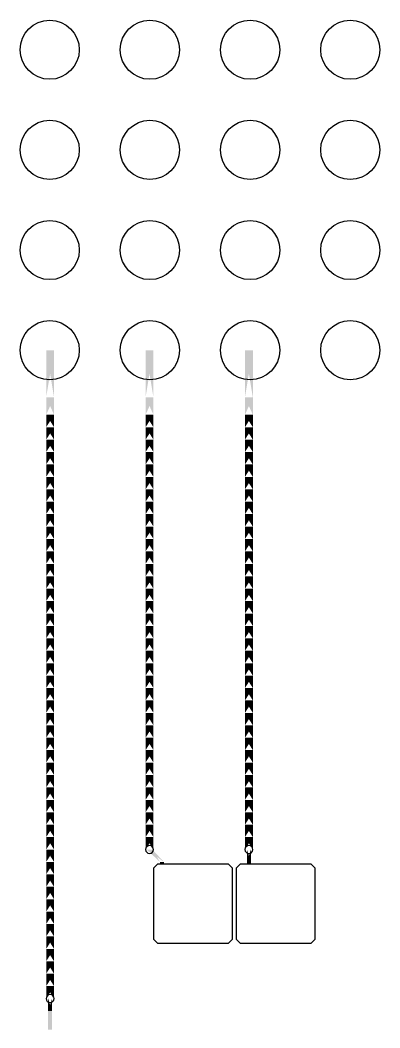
# Model space of a CAD drawing. Header units: metres. Extents: x -14835 to 79490, y -65266 to 750.
# Drawn here: x 32270 to 41390, y -24805 to 750 of the extents above; entities that cross this region are included whole.
import ezdxf

# ---------------------------------------------------------------- set-up
doc = ezdxf.new("R2010")
doc.units = ezdxf.units.M

msp = doc.modelspace()

# ---------------------------------------------------------------- linework, layer by layer
for points in [[(35650, -20755), (35650, -22555), (35750, -22655), (37550, -22655), (37650, -22555), (37650, -20755), (37550, -20655), (35750, -20655), (35650, -20755)], [(37750, -20755), (37750, -22555), (37850, -22655), (39650, -22655), (39750, -22555), (39750, -20755), (39650, -20655), (37850, -20655), (37750, -20755)]]:
    msp.add_lwpolyline(points)
for centre in [(33020, 0), (35560, 0), (38100, 0), (40640, 0), (33020, -2540), (35560, -2540), (38100, -2540), (40640, -2540), (33020, -5080), (35560, -5080), (38100, -5080), (40640, -5080), (33020, -7620), (35560, -7620), (38100, -7620), (40640, -7620)]:
    msp.add_circle(centre, 750)
for centre in [(35550, -20283), (38070, -20283), (33030, -24063)]:
    msp.add_arc(centre, 100, 0, 359)
for points in [[(32930, -8814), (33130, -8814), (33130, -7620), (32930, -7620)], [(32930, -8814), (33130, -8814), (32930, -7620), (33130, -7620)], [(35450, -8814), (35650, -8814), (35650, -7620), (35450, -7620)], [(35450, -8814), (35650, -8814), (35450, -7620), (35650, -7620)], [(37970, -8814), (38170, -8814), (38170, -7620), (37970, -7620)], [(37970, -8814), (38170, -8814), (37970, -7620), (38170, -7620)], [(32930, -9258), (33130, -9258), (33130, -8814), (32930, -8814)], [(32930, -9258), (33130, -9258), (32930, -8814), (33130, -8814)], [(35450, -9258), (35650, -9258), (35650, -8814), (35450, -8814)], [(35450, -9258), (35650, -9258), (35450, -8814), (35650, -8814)], [(37970, -9258), (38170, -9258), (38170, -8814), (37970, -8814)], [(37970, -9258), (38170, -9258), (37970, -8814), (38170, -8814)], [(32930, -9573), (33130, -9573), (33130, -9258), (32930, -9258)], [(32930, -9573), (33130, -9573), (32930, -9258), (33130, -9258)], [(35450, -9573), (35650, -9573), (35650, -9258), (35450, -9258)], [(35450, -9573), (35650, -9573), (35450, -9258), (35650, -9258)], [(37970, -9573), (38170, -9573), (38170, -9258), (37970, -9258)], [(37970, -9573), (38170, -9573), (37970, -9258), (38170, -9258)], [(32930, -9888), (33130, -9888), (33130, -9573), (32930, -9573)], [(32930, -9888), (33130, -9888), (32930, -9573), (33130, -9573)], [(35450, -9888), (35650, -9888), (35650, -9573), (35450, -9573)], [(35450, -9888), (35650, -9888), (35450, -9573), (35650, -9573)], [(37970, -9888), (38170, -9888), (38170, -9573), (37970, -9573)], [(37970, -9888), (38170, -9888), (37970, -9573), (38170, -9573)], [(32930, -10203), (33130, -10203), (33130, -9888), (32930, -9888)], [(32930, -10203), (33130, -10203), (32930, -9888), (33130, -9888)], [(35450, -10203), (35650, -10203), (35650, -9888), (35450, -9888)], [(35450, -10203), (35650, -10203), (35450, -9888), (35650, -9888)], [(37970, -10203), (38170, -10203), (38170, -9888), (37970, -9888)], [(37970, -10203), (38170, -10203), (37970, -9888), (38170, -9888)], [(32930, -10518), (33130, -10518), (33130, -10203), (32930, -10203)], [(32930, -10518), (33130, -10518), (32930, -10203), (33130, -10203)], [(35450, -10518), (35650, -10518), (35650, -10203), (35450, -10203)], [(35450, -10518), (35650, -10518), (35450, -10203), (35650, -10203)], [(37970, -10518), (38170, -10518), (38170, -10203), (37970, -10203)], [(37970, -10518), (38170, -10518), (37970, -10203), (38170, -10203)], [(32930, -10833), (33130, -10833), (33130, -10518), (32930, -10518)], [(32930, -10833), (33130, -10833), (32930, -10518), (33130, -10518)], [(35450, -10833), (35650, -10833), (35650, -10518), (35450, -10518)], [(35450, -10833), (35650, -10833), (35450, -10518), (35650, -10518)], [(37970, -10833), (38170, -10833), (38170, -10518), (37970, -10518)], [(37970, -10833), (38170, -10833), (37970, -10518), (38170, -10518)], [(32930, -11148), (33130, -11148), (33130, -10833), (32930, -10833)], [(32930, -11148), (33130, -11148), (32930, -10833), (33130, -10833)], [(35450, -11148), (35650, -11148), (35650, -10833), (35450, -10833)], [(35450, -11148), (35650, -11148), (35450, -10833), (35650, -10833)], [(37970, -11148), (38170, -11148), (38170, -10833), (37970, -10833)], [(37970, -11148), (38170, -11148), (37970, -10833), (38170, -10833)], [(32930, -11463), (33130, -11463), (33130, -11148), (32930, -11148)], [(32930, -11463), (33130, -11463), (32930, -11148), (33130, -11148)], [(35450, -11463), (35650, -11463), (35650, -11148), (35450, -11148)], [(35450, -11463), (35650, -11463), (35450, -11148), (35650, -11148)], [(37970, -11463), (38170, -11463), (38170, -11148), (37970, -11148)], [(37970, -11463), (38170, -11463), (37970, -11148), (38170, -11148)], [(32930, -11778), (33130, -11778), (33130, -11463), (32930, -11463)], [(32930, -11778), (33130, -11778), (32930, -11463), (33130, -11463)], [(35450, -11778), (35650, -11778), (35650, -11463), (35450, -11463)], [(35450, -11778), (35650, -11778), (35450, -11463), (35650, -11463)], [(37970, -11778), (38170, -11778), (38170, -11463), (37970, -11463)], [(37970, -11778), (38170, -11778), (37970, -11463), (38170, -11463)], [(32930, -12093), (33130, -12093), (33130, -11778), (32930, -11778)], [(32930, -12093), (33130, -12093), (32930, -11778), (33130, -11778)], [(35450, -12093), (35650, -12093), (35650, -11778), (35450, -11778)], [(35450, -12093), (35650, -12093), (35450, -11778), (35650, -11778)], [(37970, -12093), (38170, -12093), (38170, -11778), (37970, -11778)], [(37970, -12093), (38170, -12093), (37970, -11778), (38170, -11778)], [(32930, -12408), (33130, -12408), (33130, -12093), (32930, -12093)], [(32930, -12408), (33130, -12408), (32930, -12093), (33130, -12093)], [(35450, -12408), (35650, -12408), (35650, -12093), (35450, -12093)], [(35450, -12408), (35650, -12408), (35450, -12093), (35650, -12093)], [(37970, -12408), (38170, -12408), (38170, -12093), (37970, -12093)], [(37970, -12408), (38170, -12408), (37970, -12093), (38170, -12093)], [(32930, -12723), (33130, -12723), (33130, -12408), (32930, -12408)], [(32930, -12723), (33130, -12723), (32930, -12408), (33130, -12408)], [(35450, -12723), (35650, -12723), (35650, -12408), (35450, -12408)], [(35450, -12723), (35650, -12723), (35450, -12408), (35650, -12408)], [(37970, -12723), (38170, -12723), (38170, -12408), (37970, -12408)], [(37970, -12723), (38170, -12723), (37970, -12408), (38170, -12408)], [(32930, -13038), (33130, -13038), (33130, -12723), (32930, -12723)], [(32930, -13038), (33130, -13038), (32930, -12723), (33130, -12723)], [(35450, -13038), (35650, -13038), (35650, -12723), (35450, -12723)], [(35450, -13038), (35650, -13038), (35450, -12723), (35650, -12723)], [(37970, -13038), (38170, -13038), (38170, -12723), (37970, -12723)], [(37970, -13038), (38170, -13038), (37970, -12723), (38170, -12723)], [(32930, -13353), (33130, -13353), (33130, -13038), (32930, -13038)], [(32930, -13353), (33130, -13353), (32930, -13038), (33130, -13038)], [(35450, -13353), (35650, -13353), (35650, -13038), (35450, -13038)], [(35450, -13353), (35650, -13353), (35450, -13038), (35650, -13038)], [(37970, -13353), (38170, -13353), (38170, -13038), (37970, -13038)], [(37970, -13353), (38170, -13353), (37970, -13038), (38170, -13038)], [(32930, -13668), (33130, -13668), (33130, -13353), (32930, -13353)], [(32930, -13668), (33130, -13668), (32930, -13353), (33130, -13353)], [(35450, -13668), (35650, -13668), (35650, -13353), (35450, -13353)], [(35450, -13668), (35650, -13668), (35450, -13353), (35650, -13353)], [(37970, -13668), (38170, -13668), (38170, -13353), (37970, -13353)], [(37970, -13668), (38170, -13668), (37970, -13353), (38170, -13353)], [(32930, -13983), (33130, -13983), (33130, -13668), (32930, -13668)], [(32930, -13983), (33130, -13983), (32930, -13668), (33130, -13668)], [(35450, -13983), (35650, -13983), (35650, -13668), (35450, -13668)], [(35450, -13983), (35650, -13983), (35450, -13668), (35650, -13668)], [(37970, -13983), (38170, -13983), (38170, -13668), (37970, -13668)], [(37970, -13983), (38170, -13983), (37970, -13668), (38170, -13668)], [(32930, -14298), (33130, -14298), (33130, -13983), (32930, -13983)], [(32930, -14298), (33130, -14298), (32930, -13983), (33130, -13983)], [(35450, -14298), (35650, -14298), (35650, -13983), (35450, -13983)], [(35450, -14298), (35650, -14298), (35450, -13983), (35650, -13983)], [(37970, -14298), (38170, -14298), (38170, -13983), (37970, -13983)], [(37970, -14298), (38170, -14298), (37970, -13983), (38170, -13983)], [(32930, -14613), (33130, -14613), (33130, -14298), (32930, -14298)], [(32930, -14613), (33130, -14613), (32930, -14298), (33130, -14298)], [(35450, -14613), (35650, -14613), (35650, -14298), (35450, -14298)], [(35450, -14613), (35650, -14613), (35450, -14298), (35650, -14298)], [(37970, -14613), (38170, -14613), (38170, -14298), (37970, -14298)], [(37970, -14613), (38170, -14613), (37970, -14298), (38170, -14298)], [(32930, -14928), (33130, -14928), (33130, -14613), (32930, -14613)], [(32930, -14928), (33130, -14928), (32930, -14613), (33130, -14613)], [(35450, -14928), (35650, -14928), (35650, -14613), (35450, -14613)], [(35450, -14928), (35650, -14928), (35450, -14613), (35650, -14613)], [(37970, -14928), (38170, -14928), (38170, -14613), (37970, -14613)], [(37970, -14928), (38170, -14928), (37970, -14613), (38170, -14613)], [(32930, -15243), (33130, -15243), (33130, -14928), (32930, -14928)], [(32930, -15243), (33130, -15243), (32930, -14928), (33130, -14928)], [(35450, -15243), (35650, -15243), (35650, -14928), (35450, -14928)], [(35450, -15243), (35650, -15243), (35450, -14928), (35650, -14928)], [(37970, -15243), (38170, -15243), (38170, -14928), (37970, -14928)], [(37970, -15243), (38170, -15243), (37970, -14928), (38170, -14928)], [(32930, -15558), (33130, -15558), (33130, -15243), (32930, -15243)], [(32930, -15558), (33130, -15558), (32930, -15243), (33130, -15243)], [(35450, -15558), (35650, -15558), (35650, -15243), (35450, -15243)], [(35450, -15558), (35650, -15558), (35450, -15243), (35650, -15243)], [(37970, -15558), (38170, -15558), (38170, -15243), (37970, -15243)], [(37970, -15558), (38170, -15558), (37970, -15243), (38170, -15243)], [(32930, -15873), (33130, -15873), (33130, -15558), (32930, -15558)], [(32930, -15873), (33130, -15873), (32930, -15558), (33130, -15558)], [(35450, -15873), (35650, -15873), (35650, -15558), (35450, -15558)], [(35450, -15873), (35650, -15873), (35450, -15558), (35650, -15558)], [(37970, -15873), (38170, -15873), (38170, -15558), (37970, -15558)], [(37970, -15873), (38170, -15873), (37970, -15558), (38170, -15558)], [(32930, -16188), (33130, -16188), (33130, -15873), (32930, -15873)], [(32930, -16188), (33130, -16188), (32930, -15873), (33130, -15873)], [(35450, -16188), (35650, -16188), (35650, -15873), (35450, -15873)], [(35450, -16188), (35650, -16188), (35450, -15873), (35650, -15873)], [(37970, -16188), (38170, -16188), (38170, -15873), (37970, -15873)], [(37970, -16188), (38170, -16188), (37970, -15873), (38170, -15873)], [(32930, -16503), (33130, -16503), (33130, -16188), (32930, -16188)], [(32930, -16503), (33130, -16503), (32930, -16188), (33130, -16188)], [(35450, -16503), (35650, -16503), (35650, -16188), (35450, -16188)], [(35450, -16503), (35650, -16503), (35450, -16188), (35650, -16188)], [(37970, -16503), (38170, -16503), (38170, -16188), (37970, -16188)], [(37970, -16503), (38170, -16503), (37970, -16188), (38170, -16188)], [(32930, -16818), (33130, -16818), (33130, -16503), (32930, -16503)], [(32930, -16818), (33130, -16818), (32930, -16503), (33130, -16503)], [(35450, -16818), (35650, -16818), (35650, -16503), (35450, -16503)], [(35450, -16818), (35650, -16818), (35450, -16503), (35650, -16503)], [(37970, -16818), (38170, -16818), (38170, -16503), (37970, -16503)], [(37970, -16818), (38170, -16818), (37970, -16503), (38170, -16503)], [(32930, -17133), (33130, -17133), (33130, -16818), (32930, -16818)], [(32930, -17133), (33130, -17133), (32930, -16818), (33130, -16818)], [(35450, -17133), (35650, -17133), (35650, -16818), (35450, -16818)], [(35450, -17133), (35650, -17133), (35450, -16818), (35650, -16818)], [(37970, -17133), (38170, -17133), (38170, -16818), (37970, -16818)], [(37970, -17133), (38170, -17133), (37970, -16818), (38170, -16818)], [(32930, -17448), (33130, -17448), (33130, -17133), (32930, -17133)], [(32930, -17448), (33130, -17448), (32930, -17133), (33130, -17133)], [(35450, -17448), (35650, -17448), (35650, -17133), (35450, -17133)], [(35450, -17448), (35650, -17448), (35450, -17133), (35650, -17133)], [(37970, -17448), (38170, -17448), (38170, -17133), (37970, -17133)], [(37970, -17448), (38170, -17448), (37970, -17133), (38170, -17133)], [(32930, -17763), (33130, -17763), (33130, -17448), (32930, -17448)], [(32930, -17763), (33130, -17763), (32930, -17448), (33130, -17448)], [(35450, -17763), (35650, -17763), (35650, -17448), (35450, -17448)], [(35450, -17763), (35650, -17763), (35450, -17448), (35650, -17448)], [(37970, -17763), (38170, -17763), (38170, -17448), (37970, -17448)], [(37970, -17763), (38170, -17763), (37970, -17448), (38170, -17448)], [(32930, -18078), (33130, -18078), (33130, -17763), (32930, -17763)], [(32930, -18078), (33130, -18078), (32930, -17763), (33130, -17763)], [(35450, -18078), (35650, -18078), (35650, -17763), (35450, -17763)], [(35450, -18078), (35650, -18078), (35450, -17763), (35650, -17763)], [(37970, -18078), (38170, -18078), (38170, -17763), (37970, -17763)], [(37970, -18078), (38170, -18078), (37970, -17763), (38170, -17763)], [(32930, -18393), (33130, -18393), (33130, -18078), (32930, -18078)], [(32930, -18393), (33130, -18393), (32930, -18078), (33130, -18078)], [(35450, -18393), (35650, -18393), (35650, -18078), (35450, -18078)], [(35450, -18393), (35650, -18393), (35450, -18078), (35650, -18078)], [(37970, -18393), (38170, -18393), (38170, -18078), (37970, -18078)], [(37970, -18393), (38170, -18393), (37970, -18078), (38170, -18078)], [(32930, -18708), (33130, -18708), (33130, -18393), (32930, -18393)], [(32930, -18708), (33130, -18708), (32930, -18393), (33130, -18393)], [(35450, -18708), (35650, -18708), (35650, -18393), (35450, -18393)], [(35450, -18708), (35650, -18708), (35450, -18393), (35650, -18393)], [(37970, -18708), (38170, -18708), (38170, -18393), (37970, -18393)], [(37970, -18708), (38170, -18708), (37970, -18393), (38170, -18393)], [(32930, -19023), (33130, -19023), (33130, -18708), (32930, -18708)], [(32930, -19023), (33130, -19023), (32930, -18708), (33130, -18708)], [(35450, -19023), (35650, -19023), (35650, -18708), (35450, -18708)], [(35450, -19023), (35650, -19023), (35450, -18708), (35650, -18708)], [(37970, -19023), (38170, -19023), (38170, -18708), (37970, -18708)], [(37970, -19023), (38170, -19023), (37970, -18708), (38170, -18708)], [(32930, -19338), (33130, -19338), (33130, -19023), (32930, -19023)], [(32930, -19338), (33130, -19338), (32930, -19023), (33130, -19023)], [(35450, -19338), (35650, -19338), (35650, -19023), (35450, -19023)], [(35450, -19338), (35650, -19338), (35450, -19023), (35650, -19023)], [(37970, -19338), (38170, -19338), (38170, -19023), (37970, -19023)], [(37970, -19338), (38170, -19338), (37970, -19023), (38170, -19023)], [(32930, -19653), (33130, -19653), (33130, -19338), (32930, -19338)], [(32930, -19653), (33130, -19653), (32930, -19338), (33130, -19338)], [(35450, -19653), (35650, -19653), (35650, -19338), (35450, -19338)], [(35450, -19653), (35650, -19653), (35450, -19338), (35650, -19338)], [(37970, -19653), (38170, -19653), (38170, -19338), (37970, -19338)], [(37970, -19653), (38170, -19653), (37970, -19338), (38170, -19338)], [(32930, -19968), (33130, -19968), (33130, -19653), (32930, -19653)], [(32930, -19968), (33130, -19968), (32930, -19653), (33130, -19653)], [(35450, -19968), (35650, -19968), (35650, -19653), (35450, -19653)], [(35450, -19968), (35650, -19968), (35450, -19653), (35650, -19653)], [(37970, -19968), (38170, -19968), (38170, -19653), (37970, -19653)], [(37970, -19968), (38170, -19968), (37970, -19653), (38170, -19653)], [(32930, -20283), (33130, -20283), (33130, -19968), (32930, -19968)], [(32930, -20283), (33130, -20283), (32930, -19968), (33130, -19968)], [(35450, -20283), (35650, -20283), (35650, -19968), (35450, -19968)], [(35450, -20283), (35650, -20283), (35450, -19968), (35650, -19968)], [(37970, -20283), (38170, -20283), (38170, -19968), (37970, -19968)], [(37970, -20283), (38170, -20283), (37970, -19968), (38170, -19968)], [(32930, -20598), (33130, -20598), (33130, -20283), (32930, -20283)], [(32930, -20598), (33130, -20598), (32930, -20283), (33130, -20283)], [(35915, -20598), (35815, -20598), (35479.3, -20283), (35620.7, -20283)], [(35915, -20598), (35815, -20598), (35620.7, -20283), (35479.3, -20283)], [(38120, -20598), (38020, -20598), (38120, -20283), (38020, -20283)], [(38120, -20598), (38020, -20598), (38020, -20283), (38120, -20283)], [(32930, -20913), (33130, -20913), (33130, -20598), (32930, -20598)], [(32930, -20913), (33130, -20913), (32930, -20598), (33130, -20598)], [(35915, -20655), (35815, -20655), (35915, -20598), (35815, -20598)], [(38120, -20655), (38020, -20655), (38120, -20598), (38020, -20598)], [(32930, -21228), (33130, -21228), (33130, -20913), (32930, -20913)], [(32930, -21228), (33130, -21228), (32930, -20913), (33130, -20913)], [(32930, -21543), (33130, -21543), (33130, -21228), (32930, -21228)], [(32930, -21543), (33130, -21543), (32930, -21228), (33130, -21228)], [(32930, -21858), (33130, -21858), (33130, -21543), (32930, -21543)], [(32930, -21858), (33130, -21858), (32930, -21543), (33130, -21543)], [(32930, -22173), (33130, -22173), (33130, -21858), (32930, -21858)], [(32930, -22173), (33130, -22173), (32930, -21858), (33130, -21858)], [(32930, -22488), (33130, -22488), (33130, -22173), (32930, -22173)], [(32930, -22488), (33130, -22488), (32930, -22173), (33130, -22173)], [(32930, -22803), (33130, -22803), (33130, -22488), (32930, -22488)], [(32930, -22803), (33130, -22803), (32930, -22488), (33130, -22488)], [(32930, -23118), (33130, -23118), (33130, -22803), (32930, -22803)], [(32930, -23118), (33130, -23118), (32930, -22803), (33130, -22803)], [(32930, -23433), (33130, -23433), (33130, -23118), (32930, -23118)], [(32930, -23433), (33130, -23433), (32930, -23118), (33130, -23118)], [(32930, -23748), (33130, -23748), (33130, -23433), (32930, -23433)], [(32930, -23748), (33130, -23748), (32930, -23433), (33130, -23433)], [(32930, -24063), (33130, -24063), (33130, -23748), (32930, -23748)], [(32930, -24063), (33130, -24063), (32930, -23748), (33130, -23748)], [(33080, -24378), (32980, -24378), (33080, -24063), (32980, -24063)], [(33080, -24378), (32980, -24378), (32980, -24063), (33080, -24063)], [(33080, -24855), (32980, -24855), (33080, -24378), (32980, -24378)]]:
    msp.add_solid(points)

doc.saveas('drawing.dxf')
